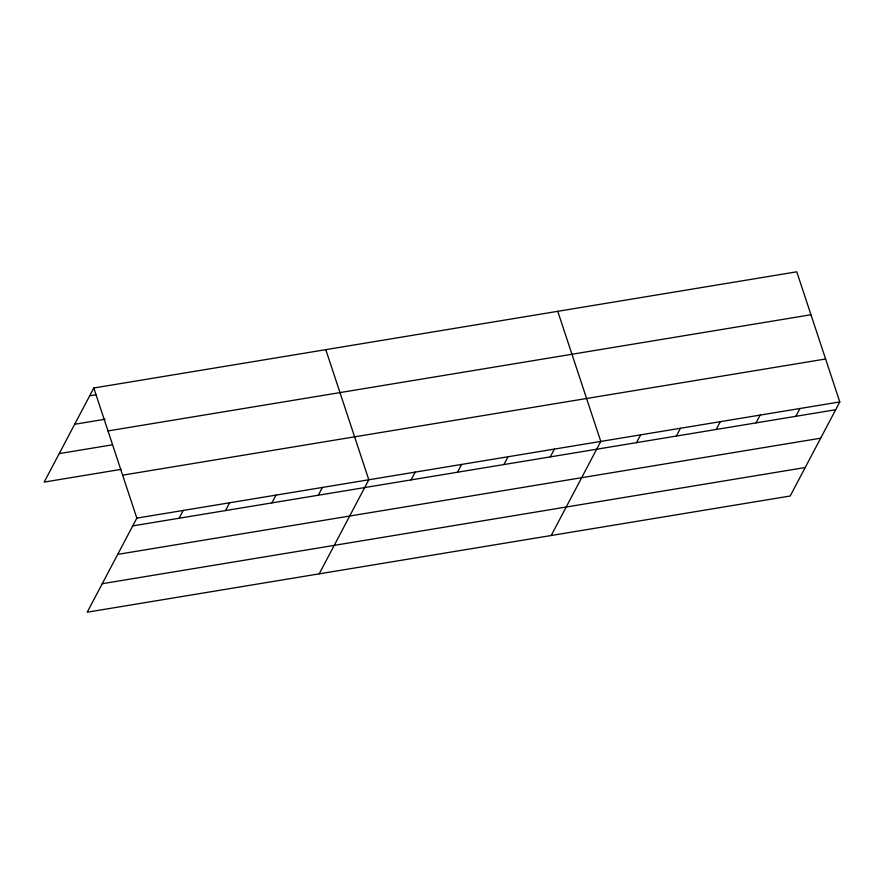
<?xml version="1.0" encoding="UTF-8"?>
<svg xmlns="http://www.w3.org/2000/svg" width="884" height="884" viewBox="0 0 884 884"><rect width="100%" height="100%" fill="white"/><g stroke="black" fill="none" stroke-linecap="round" stroke-linejoin="round"><path stroke-width="1.33" d="M93.803 387.999L136.832 518.112L87.229 612.192L790.197 496.001L839.8 401.922L796.771 271.808L93.803 387.999L44.2 482.078L121.086 469.371M179.109 518.234L183.22 510.444M225.508 510.565L229.619 502.775M271.907 502.897L276.018 495.106M318.306 495.228L322.417 487.438M319.201 573.849L368.805 479.769L325.787 349.655M411.093 479.89L415.204 472.1M457.492 472.222L461.603 464.432M503.891 464.564L508.002 456.763M550.279 456.895L554.39 449.094M551.185 535.505L600.788 441.425L557.76 311.312M636.513 442.641L640.624 434.851M676.348 436.055L680.459 428.265M716.184 429.469L720.294 421.679M756.019 422.883L760.13 415.093M795.854 416.298L799.965 408.507M89.693 395.789L96.323 394.695M74.676 424.265L105.174 419.226M108.003 430.939L810.971 314.748M59.217 453.603L112.235 444.84M122.633 475.172L825.601 358.992M136.832 518.112L839.8 401.922M132.722 525.903L835.689 409.723M117.705 554.379L820.683 438.188M102.235 583.716L805.214 467.526"/></g></svg>
